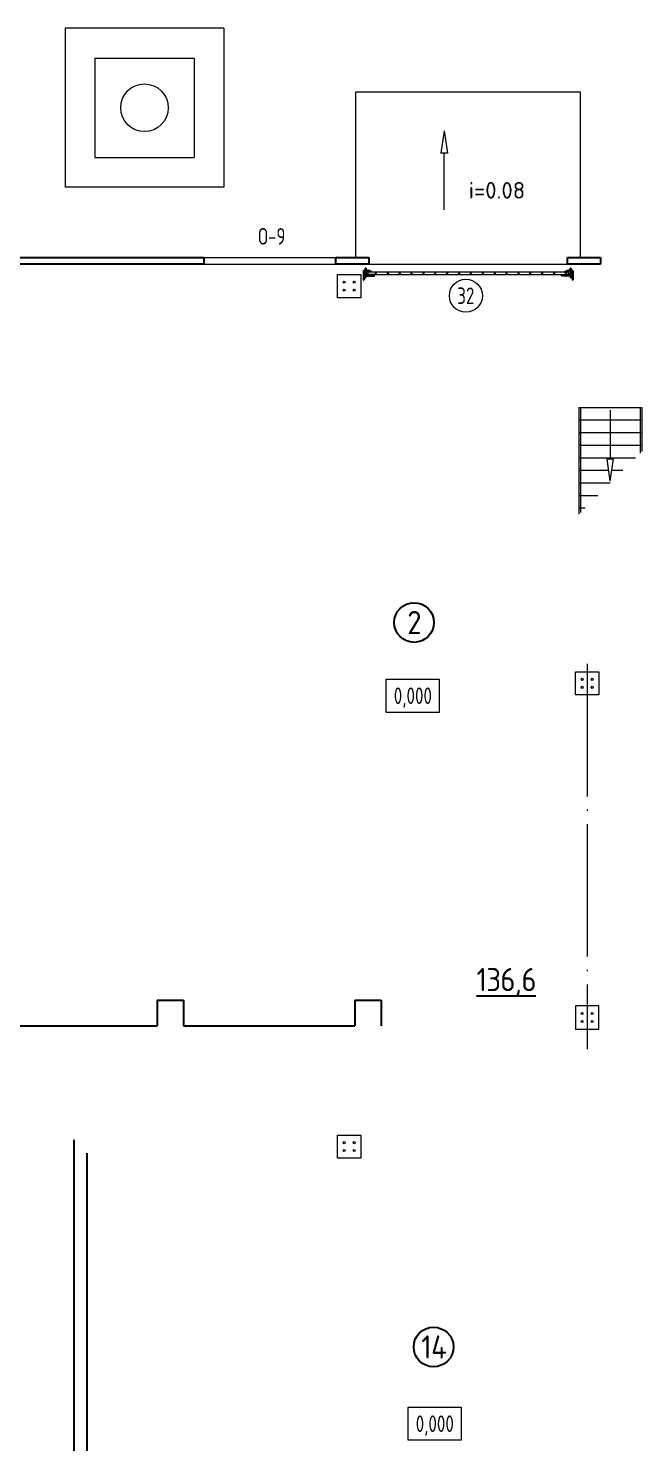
# Model space of a CAD drawing. Extents: x -965262 to 1142518, y -357520 to 71675.
# Drawn here: x -849919 to -840641, y -106463 to -85092 of the extents above; entities that cross this region are included whole.
import ezdxf

# ---------------------------------------------------------------- set-up
doc = ezdxf.new("R2010")
doc.units = 0
doc.header["$LTSCALE"] = 10
doc.linetypes.add('DOTE', pattern=[2.42, 2, -0.2, 0.02, -0.2])
doc.layers.get('0').update_dxf_attribs({"linetype": 'CONTINUOUS', "lineweight": 30})
doc.layers.add('DOTE', color=7, linetype='DOTE', lineweight=9)
doc.styles.add('GOST 2.304', font='isocpeur.ttf', dxfattribs={"width": 0.75, "height": 250})
doc.styles.add('GOST-2.304_Type-B', font='isocpeur.ttf', dxfattribs={"width": 0.9})
doc.styles.get("Standard").update_dxf_attribs({"font": 'isocpeur.ttf', "height": 300})

# ---------------------------------------------------------------- blocks, each defined once
blk = doc.blocks.new('anchor.bolt')
for p, q in [((-0.07, 0), (-0.07, -0.72)), ((0.07, 0), (0.07, -0.06)), ((-0.1, -0.04), (-0.07, -0.03)), ((-0.1, -0.04), (0.09, -0.06)), ((0.07, -0.07), (-0.1, -0.04)), ((-0.1, -0.11), (-0.07, -0.1)), ((-0.1, -0.11), (0.09, -0.13)), ((0.07, -0.14), (-0.1, -0.11)), ((-0.1, -0.18), (-0.07, -0.17)), ((-0.1, -0.18), (0.09, -0.2)), ((0.07, -0.21), (-0.1, -0.18)), ((-0.1, -0.25), (-0.07, -0.24)), ((-0.1, -0.25), (0.09, -0.27)), ((0.07, -0.28), (-0.1, -0.25)), ((-0.1, -0.32), (-0.07, -0.31)), ((-0.1, -0.32), (0.09, -0.34)), ((0.07, -0.35), (-0.1, -0.32)), ((-0.1, -0.39), (-0.07, -0.38)), ((-0.1, -0.39), (0.09, -0.41)), ((0.07, -0.42), (-0.1, -0.39)), ((-0.1, -0.46), (-0.07, -0.45)), ((-0.1, -0.46), (0.09, -0.48)), ((0.07, -0.49), (-0.1, -0.46)), ((-0.1, -0.53), (-0.07, -0.52)), ((-0.1, -0.53), (0.09, -0.55)), ((0.07, -0.56), (-0.1, -0.53)), ((-0.09, -0.6), (-0.07, -0.59)), ((-0.09, -0.6), (0.09, -0.62)), ((0.07, -0.63), (-0.09, -0.6)), ((-0.07, -0.72), (0, -0.8)), ((-0.04, -0.62), (-0.06, -0.63)), ((-0.06, -0.64), (-0.06, -0.63)), ((-0.06, -0.73), (-0.06, -0.64)), ((0, -0.79), (-0.06, -0.73)), ((-0.01, -0.63), (-0.04, -0.62)), ((-0.03, -0.63), (0, -0.79)), ((-0.03, -0.63), (0.01, -0.78)), ((-0.02, -0.63), (0.01, -0.77)), ((-0.01, -0.63), (0.02, -0.76)), ((0.03, -0.69), (-0.01, -0.63)), ((0, -0.64), (0.03, -0.75)), ((0, -0.8), (0.07, -0.72)), ((0, -0.79), (0.03, -0.74)), ((0.01, -0.66), (0.03, -0.74)), ((0.03, -0.74), (0.03, -0.69)), ((0.07, -0.06), (0.09, -0.06)), ((0.09, -0.06), (0.07, -0.07)), ((0.07, -0.07), (0.07, -0.13)), ((0.07, -0.13), (0.09, -0.13)), ((0.09, -0.13), (0.07, -0.14)), ((0.07, -0.14), (0.07, -0.2)), ((0.07, -0.2), (0.09, -0.2)), ((0.09, -0.2), (0.07, -0.21)), ((0.07, -0.21), (0.07, -0.27)), ((0.07, -0.27), (0.09, -0.27)), ((0.09, -0.27), (0.07, -0.28)), ((0.07, -0.28), (0.07, -0.34)), ((0.07, -0.33), (0.09, -0.34)), ((0.09, -0.34), (0.07, -0.35)), ((0.07, -0.35), (0.07, -0.41)), ((0.07, -0.4), (0.09, -0.41)), ((0.09, -0.41), (0.07, -0.42)), ((0.07, -0.42), (0.07, -0.48)), ((0.07, -0.47), (0.09, -0.48)), ((0.09, -0.48), (0.07, -0.49)), ((0.07, -0.49), (0.07, -0.55)), ((0.07, -0.55), (0.09, -0.55)), ((0.09, -0.55), (0.07, -0.56)), ((0.07, -0.56), (0.07, -0.62)), ((0.09, -0.62), (0.07, -0.63)), ((0.07, -0.62), (0.09, -0.62)), ((0.07, -0.63), (0.07, -0.72))]:
    blk.add_line(p, q)
blk.add_arc((0.16, -0.64), 0.222, 187.9982, 219.836)
blk = doc.blocks.new('Крепеж_ворот')
at = {"lineweight": 15}
h = blk.add_hatch(dxfattribs=at)
h.set_pattern_fill('ANSI31', color=256, scale=2, angle=180)
h.set_pattern_definition([(225, (746089.599, 74802.7244), (4.49013, -4.49013), [])])
h.paths.add_polyline_path([(746087, 74804), (746087, 74802), (746091, 74802), (746094, 74802), (746094, 74804)], flags=17)
h.paths.add_polyline_path([(746116, 74802, 0.165118), (746120, 74803), (746124, 74806, -0.301689), (746131, 74807), (746135, 74805, 0.130081), (746138, 74804), (746142, 74804), (746142, 74806), (746138, 74806, -0.130081), (746136, 74807), (746133, 74809, 0.301689), (746123, 74808), (746118, 74805, -0.165112), (746116, 74804), (746064, 74804, -0.414223), (746061, 74807), (746061, 74868), (746059, 74868), (746059, 74869), (746059, 74870), (746059, 74870), (746059, 74871), (746059, 74872), (746059, 74872), (746059, 74873), (746059, 74874), (746059, 74875), (746059, 74876), (746059, 74876), (746059, 74877), (746059, 74877), (746059, 74878), (746059, 74879), (746059, 74879), (746061, 74879), (746061, 74945), (746058, 74945), (746058, 74807, 0.41422), (746064, 74802)])
h = blk.add_hatch(dxfattribs=at)
h.set_pattern_fill('ANSI31', color=256, scale=2, angle=90)
h.set_pattern_definition([(135, (736343.8085, 75928.334), (-4.490128, -4.490128), [])])
edge = h.paths.add_edge_path()
edge.add_ellipse((746065, 74838), major_axis=(-1.67, 1.67), ratio=1, start_angle=45, end_angle=135, ccw=False)
edge.add_line((746063, 74838), (746063, 74868))
edge.add_line((746063, 74868), (746061, 74868))
edge.add_line((746061, 74868), (746061, 74838))
edge.add_ellipse((746065, 74838), major_axis=(-2.89, 2.89), ratio=1, start_angle=45, end_angle=135)
edge.add_line((746065, 74834), (746097, 74834))
edge.add_line((746097, 74834), (746097, 74836))
edge.add_line((746097, 74836), (746065, 74836))
edge = h.paths.add_edge_path()
edge.add_ellipse((746065, 74890), major_axis=(2.89, 2.89), ratio=1, start_angle=106, end_angle=135)
edge.add_line((746061, 74890), (746061, 74879))
edge.add_line((746061, 74879), (746063, 74879))
edge.add_line((746063, 74879), (746063, 74890))
edge.add_ellipse((746065, 74890), major_axis=(-1.67, 1.67), ratio=1, start_angle=16, end_angle=45, ccw=False)
edge.add_line((746063, 74891), (746070, 74904))
edge.add_ellipse((746079, 74899), major_axis=(7.45, 7.45), ratio=1, start_angle=-3, end_angle=106, ccw=False)
edge.add_line((746087, 74906), (746097, 74894))
edge.add_line((746097, 74894), (746099, 74895))
edge.add_line((746099, 74895), (746088, 74907))
edge.add_ellipse((746079, 74899), major_axis=(8.67, 8.67), ratio=1, start_angle=-3, end_angle=106)
edge.add_line((746068, 74905), (746062, 74892))
h = blk.add_hatch(color=256, dxfattribs=at)
h.dxf.hatch_style = 1
h.paths.add_polyline_path([(746146, 74809), (746143, 74810, 0.10613), (746142, 74810), (746136, 74809, -0.181324), (746135, 74810, 0.335683), (746120, 74809, -0.119126), (746119, 74809, 0.371631), (746118, 74808), (746118, 74808, 0.451909), (746119, 74807, 0.124341), (746121, 74808, -0.343618), (746134, 74808, 0.181324), (746137, 74808), (746143, 74808, -0.110452), (746143, 74808), (746147, 74807, -0.710497), (746147, 74805), (746143, 74804), (746136, 74804, -0.178994), (746133, 74805, 0.369834), (746130, 74805, -0.178993), (746127, 74804), (746122, 74804, 0.120709), (746122, 74804), (746120, 74803, -0.017147), (746119, 74802, 0.538795), (746120, 74802), (746127, 74802, 0.207608), (746131, 74804, -0.433918), (746132, 74804, 0.207608), (746135, 74802), (746143, 74802, 0.079707), (746143, 74802), (746148, 74804, 0.461502), (746149, 74807, -0.250825), (746149, 74808, -0.128039), (746173, 74816, 0.416657), (746174, 74816), (746174, 74817, 0.409849), (746173, 74817, 0.127248)])
for p, q in [((746058, 74807), (746058, 74945)), ((746058, 74945), (746061, 74945)), ((746059, 74879), (746063, 74879)), ((746059, 74868), (746059, 74879)), ((746059, 74868), (746063, 74868)), ((746061, 74879), (746061, 74945)), ((746061, 74879), (746061, 74890)), ((746061, 74807), (746061, 74868)), ((746061, 74838), (746061, 74868)), ((746068, 74905), (746062, 74892)), ((746070, 74904), (746063, 74891)), ((746063, 74838), (746063, 74890)), ((746064, 74883), (746063, 74883)), ((746064, 74865), (746063, 74865)), ((746064, 74883), (746064, 74874)), ((746067, 74880), (746064, 74883)), ((746064, 74875), (746064, 74873)), ((746064, 74874), (746064, 74865)), ((746067, 74868), (746064, 74865)), ((746064, 74804), (746116, 74804)), ((746064, 74802), (746116, 74802)), ((746097, 74836), (746065, 74836)), ((746097, 74834), (746065, 74834)), ((746067, 74880), (746067, 74875)), ((746067, 74873), (746067, 74868)), ((746079, 74806), (746102, 74806)), ((746079, 74806), (746079, 74804)), ((746079, 74804), (746102, 74804)), ((746082, 74814), (746081, 74813)), ((746081, 74813), (746081, 74806)), ((746099, 74814), (746082, 74814)), ((746086, 74813), (746086, 74806)), ((746087, 74906), (746097, 74894)), ((746088, 74907), (746099, 74895)), ((746095, 74813), (746095, 74806)), ((746097, 74894), (746099, 74895)), ((746097, 74834), (746097, 74836)), ((746099, 74814), (746100, 74813)), ((746100, 74813), (746100, 74806)), ((746102, 74806), (746102, 74804)), ((746118, 74805), (746123, 74808)), ((746120, 74803), (746124, 74806)), ((746135, 74805), (746131, 74807)), ((746136, 74807), (746133, 74809)), ((746142, 74806), (746138, 74806)), ((746138, 74804), (746142, 74804)), ((746142, 74806), (746142, 74804)), ((746142, 74804), (746142, 74806)), ((746143, 74804), (746147, 74805)), ((746143, 74802), (746148, 74804)), ((746174, 74817), (746174, 74816))]:
    blk.add_line(p, q)
for p, q in [((746061, 74879), (746061, 74881)), ((746061, 74834), (746061, 74868)), ((746063, 74883), (746063, 74874)), ((746063, 74874), (746063, 74865)), ((746073, 74842), (746073, 74905)), ((746073, 74896), (746077, 74892)), ((746073, 74851), (746077, 74855)), ((746074, 74886), (746074, 74861)), ((746074, 74880), (746076, 74880)), ((746074, 74867), (746076, 74867)), ((746076, 74886), (746076, 74883)), ((746076, 74883), (746076, 74886)), ((746076, 74886), (746077, 74886)), ((746076, 74864), (746076, 74883)), ((746077, 74873), (746076, 74880)), ((746076, 74880), (746076, 74867)), ((746077, 74873), (746076, 74867)), ((746076, 74864), (746076, 74861)), ((746076, 74864), (746076, 74861)), ((746076, 74861), (746077, 74861)), ((746077, 74886), (746077, 74892)), ((746077, 74861), (746077, 74855)), ((746081, 74898), (746081, 74886)), ((746081, 74849), (746081, 74861)), ((746087, 74898), (746082, 74898)), ((746082, 74886), (746087, 74886)), ((746082, 74861), (746087, 74861)), ((746087, 74849), (746082, 74849)), ((746087, 74899), (746087, 74898)), ((746087, 74886), (746087, 74898)), ((746087, 74886), (746098, 74886)), ((746087, 74849), (746087, 74861)), ((746087, 74861), (746098, 74861)), ((746087, 74847), (746087, 74849)), ((746099, 74885), (746099, 74883)), ((746099, 74883), (746099, 74864)), ((746099, 74882), (746100, 74882)), ((746099, 74865), (746100, 74865)), ((746099, 74862), (746099, 74864)), ((746100, 74861), (746100, 74886)), ((746100, 74886), (746110, 74886)), ((746100, 74861), (746110, 74861)), ((746110, 74861), (746110, 74886)), ((746110, 74881), (746225, 74881)), ((746110, 74865), (746212, 74865)), ((746114, 74877), (746225, 74877)), ((746250, 74859), (746250, 74863))]:
    blk.add_line(p, q, dxfattribs=at)
at = {"lineweight": 15, "ltscale": 0.5}
for p, q in [((746076, 74886), (746074, 74886)), ((746076, 74861), (746074, 74861))]:
    blk.add_line(p, q, dxfattribs=at)
at = {"lineweight": 15, "extrusion": (-1.7375e-14, 1, 0)}
for p, q in [((746113, 74884), (746225, 74884)), ((746113, 74863), (746113, 74884)), ((746113, 74863), (746136, 74863)), ((746117, 74857), (746117, 74829)), ((746117, 74826), (746119, 74823)), ((746119, 74823), (746123, 74825)), ((746121, 74857), (746121, 74829)), ((746123, 74825), (746121, 74828)), ((746123, 74863), (746123, 74863)), ((746250, 74863), (746123, 74863)), ((746250, 74859), (746123, 74859)), ((746124, 74840), (746124, 74849)), ((746136, 74882), (746157, 74882)), ((746136, 74863), (746136, 74882)), ((746157, 74882), (746157, 74863)), ((746157, 74863), (746212, 74863))]:
    blk.add_line(p, q, dxfattribs=at)
at = {"lineweight": 15, "ltscale": 0.5, "extrusion": (-1.7375e-14, 1, 0)}
for p, q in [((746113, 74880), (746225, 74880)), ((746136, 74866), (746113, 74866)), ((746115, 74871), (746120, 74871)), ((746121, 74857), (746117, 74857)), ((746117, 74852), (746117, 74854)), ((746121, 74840), (746117, 74840)), ((746117, 74837), (746117, 74835)), ((746121, 74829), (746117, 74829)), ((746120, 74839), (746120, 74850)), ((746124, 74848), (746120, 74848)), ((746124, 74841), (746120, 74841)), ((746123, 74869), (746123, 74863)), ((746123, 74863), (746123, 74859)), ((746140, 74863), (746140, 74859)), ((746153, 74863), (746153, 74859)), ((746212, 74866), (746157, 74866)), ((746173, 74863), (746173, 74859))]:
    blk.add_line(p, q, dxfattribs=at)
at = {"lineweight": 15, "extrusion": (-2.77556e-16, -1, 0)}
for p, q in [((746225, 74866), (746114, 74866)), ((746128, 74866), (746128, 74863)), ((746138, 74866), (746138, 74863)), ((746164, 74866), (746164, 74863)), ((746174, 74866), (746174, 74863)), ((746201, 74866), (746201, 74863)), ((746210, 74866), (746210, 74863)), ((746225, 74884), (746225, 74863))]:
    blk.add_line(p, q, dxfattribs=at)
at = {"extrusion": (-1, -4.26669e-14, 0)}
for p, q in [((746118, 74808), (746118, 74808)), ((746136, 74809), (746142, 74810)), ((746143, 74808), (746137, 74808)), ((746143, 74810), (746146, 74809)), ((746147, 74807), (746143, 74808))]:
    blk.add_line(p, q, dxfattribs=at)
at = {"extrusion": (-1, -4.2422e-14, 1.22461e-16)}
for p, q in [((746119, 74803), (746122, 74804)), ((746127, 74802), (746120, 74802)), ((746122, 74804), (746127, 74804)), ((746143, 74802), (746135, 74802)), ((746136, 74804), (746143, 74804))]:
    blk.add_line(p, q, dxfattribs=at)
for centre, radius, start, end in [((746064, 74807), 5.62, 180, 270), ((746064, 74807), 3.11, 180, 270), ((746082, 74804), 10.4, 68.2753, 87.8782), ((746091, 74798), 16.2, 73.306, 107.292), ((746099, 74804), 10.4, 92.1218, 111.7247), ((746116, 74807), 3.11, 270, 307.5043), ((746116, 74807), 5.62, 270, 307.5043), ((746119, 74808), 0.586, 91.7247, 173.2711), ((746119, 74807), 0.586, 173.2711, 270.547), ((746118, 74812), 3.52, 271.7247, 298.8983), ((746118, 74812), 5.21, 270.547, 298.8983), ((746128, 74799), 12.4, 54.8903, 129.1143), ((746128, 74799), 10.7, 54.8903, 130.7448), ((746128, 74801), 8.97, 60.3534, 127.5043), ((746128, 74801), 8.97, 60.3534, 127.5043), ((746128, 74801), 8.97, 60.3534, 127.5043), ((746128, 74801), 6.46, 60.3534, 127.5043), ((746136, 74811), 3.54, 234.8903, 276), ((746136, 74811), 1.86, 234.8903, 276), ((746138, 74810), 5.62, 240.3534, 270), ((746138, 74810), 3.11, 240.3534, 270), ((746143, 74810), 0.292, 71.7675, 96), ((746143, 74808), 0.292, 70.7873, 96), ((746176, 74761), 56.8, 93.2805, 122.2878), ((746147, 74806), 0.562, 289.2127, 70.7873), ((746147, 74806), 2.25, 288.2291, 27.3228), ((746176, 74765), 50.3, 93.6593, 122.8448), ((746150, 74807), 0.586, 151, 207.3228), ((746173, 74817), 0.6, 4.1357, 93.2805), ((746173, 74816), 0.6, 273.6593, 4.1357)]:
    blk.add_arc(centre, radius, start, end)
at = {"lineweight": 15}
for centre, radius, start, end in [((746079, 74899), 8.28, 0, 136.0097), ((746079, 74847), 8.28, 223.9903, 0), ((746077, 74883), 0.956, 180, 270), ((746077, 74883), 0.75, 180, 270), ((746077, 74864), 0.956, 90, 180), ((746077, 74864), 0.75, 90, 180), ((746076, 74892), 0.375, 0, 45), ((746076, 74855), 0.375, 315, 0), ((746082, 74898), 0.375, 91, 180), ((746082, 74886), 0.75, 180, 270), ((746082, 74861), 0.75, 90, 180), ((746082, 74849), 0.375, 180, 269), ((746098, 74885), 0.375, 0, 90), ((746098, 74862), 0.375, 270, 0), ((746123, 74857), 5.92, 90, 180), ((746123, 74829), 5.92, 180, 199.6464), ((746123, 74857), 1.87, 90, 180), ((746129, 74855), 8.15, 194.9986, 233.9214), ((746129, 74833), 8.15, 126.0786, 165.0014), ((746123, 74829), 1.87, 180, 185.5313)]:
    blk.add_arc(centre, radius, start, end, dxfattribs=at)
at = {"lineweight": 15, "ltscale": 0.5}
for centre, radius, start, end in [((746119, 74852), 2.25, 195, 270), ((746119, 74836), 2.25, 90, 165), ((746119, 74850), 0.375, 0, 90), ((746119, 74839), 0.375, 270, 0)]:
    blk.add_arc(centre, radius, start, end, dxfattribs=at)
at = {"extrusion": (-1.22461e-16, -5.20252e-30, -1)}
for centre, radius, start, end in [((-746120, 74802), 0.187, 270, 62.4687), ((-746122, 74803), 0.586, 62.4687, 90), ((-746127, 74809), 4.69, 229.4077, 270), ((-746127, 74807), 4.69, 223.0863, 270), ((-746131, 74803), 2.32, 49.4077, 130.5923), ((-746131, 74803), 0.637, 43.0863, 136.9137), ((-746135, 74807), 4.69, 270, 316.9137), ((-746136, 74809), 4.69, 270, 310.5923), ((-746143, 74804), 0.292, 250.7873, 270), ((-746143, 74802), 0.292, 251.7709, 270)]:
    blk.add_arc(centre, radius, start, end, dxfattribs=at)
at = {"extrusion": (0, 0, -1)}
for centre, major_axis, start_param, end_param in [((746065, 74890), (2.89, 2.89), 3.926991, 4.433136), ((746065, 74838), (-2.89, 2.89), 3.926991, 5.497787), ((746065, 74890), (-1.67, 1.67), 5.497787, 6.003933), ((746065, 74838), (-1.67, 1.67), 3.926991, 5.497787), ((746079, 74899), (8.67, 8.67), 4.433136, 6.335545), ((746079, 74899), (7.45, 7.45), 4.433136, 6.335545)]:
    blk.add_ellipse(centre, major_axis=major_axis, ratio=1, start_param=start_param, end_param=end_param, dxfattribs=at)
for points in [[(746067, 74875), (746066, 74875), (746064, 74875)], [(746064, 74873), (746066, 74873), (746067, 74873)]]:
    blk.add_rational_spline(points, [1, 1.01284142743, 1], degree=2)
at = {"lineweight": 15, "ltscale": 0.5}
for points, knots in [([(746115, 74871), (746115, 74871), (746114, 74871), (746114, 74871), (746114, 74872), (746113, 74872), (746113, 74872), (746113, 74873), (746113, 74873), (746113, 74873)], [0.37141352, 0.37141352, 0.37141352, 0.37141352, 0.39402571, 0.39402571, 0.41663789, 0.41663789, 0.43959523, 0.43959523, 0.46255257, 0.46255257, 0.46255257, 0.46255257]), ([(746123, 74869), (746123, 74869), (746123, 74869), (746122, 74870), (746122, 74870), (746122, 74871), (746122, 74871), (746121, 74871), (746121, 74871), (746120, 74871)], [0.28027447, 0.28027447, 0.28027447, 0.28027447, 0.30323181, 0.30323181, 0.32618916, 0.32618916, 0.34880134, 0.34880134, 0.37141352, 0.37141352, 0.37141352, 0.37141352])]:
    blk.add_open_spline(points, degree=3, knots=knots, dxfattribs=at)
at = {"lineweight": 15}
for points in [[(746117, 74827), (746117, 74827), (746117, 74826), (746117, 74826)], [(746121, 74828), (746121, 74828), (746121, 74828), (746121, 74829)]]:
    blk.add_open_spline(points, degree=3, dxfattribs=at)
at = {"xscale": -50.80000000000001, "yscale": 50.80000000000001, "zscale": 50.80000000000001}
blk.add_blockref('anchor.bolt', (746091, 74804), dxfattribs=at)

msp = doc.modelspace()

# ---------------------------------------------------------------- hatches: boundary and pattern name
at = {"lineweight": 15}
h = msp.add_hatch(dxfattribs=at)
h.set_pattern_fill('ANSI37', color=256, scale=40, angle=270)
h.set_pattern_definition([(315, (-844481.7, -88789.91), (89.8026, 89.8026), []), (45, (-844481.7, -88789.91), (-89.8026, 89.8026), [])])
h.paths.add_polyline_path([(-844382.5, -88769.8), (-844782.5, -88769.8), (-844782.5, -88809.8), (-844382.5, -88809.8)])
h.paths.add_polyline_path([(-844382.5, -88809.8), (-841749.8, -88809.8), (-841749.8, -88769.8), (-844382.5, -88769.8)])

# ---------------------------------------------------------------- linework, layer by layer
at = {"lineweight": 15, "ltscale": 100}
for p, q in [((-849361.2, -85092.3, 1808.5), (-849361.2, -87492.3, 1808.5)), ((-846961.2, -85092.3, 1808.5), (-846961.2, -87492.3, 1808.5)), ((-848911.2, -85542.3, 1808.5), (-848911.2, -87042.3, 1808.5)), ((-848911.2, -85542.3, 1808.5), (-847411.2, -85542.3, 1808.5)), ((-847411.2, -85542.3, 1808.5), (-847411.2, -87042.3, 1808.5)), ((-848911.2, -87042.3, 1808.5), (-847411.2, -87042.3, 1808.5)), ((-841591.2, -90819.9, 1808.5), (-841591.2, -92434.9, 1808.5)), ((-840641.2, -90819.9, 1808.5), (-840641.2, -91484.9, 1808.5))]:
    msp.add_line(p, q, dxfattribs=at)
at = {"lineweight": 15, "ltscale": 200}
for p, q in [((-846961.2, -85092.3, 1808.5), (-849361.2, -85092.3, 1808.5)), ((-846961.2, -87492.3, 1808.5), (-849361.2, -87492.3, 1808.5)), ((-841591.2, -90819.9, 1808.5), (-840641.2, -90819.9, 1808.5)), ((-841591.2, -91009.9, 1808.5), (-840641.2, -91009.9, 1808.5)), ((-841591.2, -91199.9, 1808.5), (-840641.2, -91199.9, 1808.5)), ((-841591.2, -91389.9, 1808.5), (-840641.2, -91389.9, 1808.5)), ((-841591.2, -91579.9, 1808.5), (-840736.2, -91579.9, 1808.5)), ((-841591.2, -91769.9, 1808.5), (-841140.2, -91769.9, 1808.5)), ((-841092.1, -91769.9, 1808.5), (-840926.2, -91769.9, 1808.5)), ((-841591.2, -91959.9, 1808.5), (-841116.2, -91959.9, 1808.5)), ((-841591.2, -92149.9, 1808.5), (-841306.2, -92149.9, 1808.5)), ((-841591.2, -92339.9, 1808.5), (-841496.2, -92339.9, 1808.5))]:
    msp.add_line(p, q, dxfattribs=at)
at = {"lineweight": 15}
for p, q in [((-844966.2, -88553.9, 1808.5), (-844966.2, -86053.9, 1808.5)), ((-844966.2, -86053.9, 1808.5), (-841566.2, -86053.9, 1808.5)), ((-841566.2, -88553.9), (-841566.2, -86053.9)), ((-843629.1, -86642.2, 1808.5), (-843678.1, -86981.5, 1808.5)), ((-843629.1, -86642.2, 1808.5), (-843580.1, -86981.5, 1808.5)), ((-843580.1, -86981.5, 1808.5), (-843678.1, -86981.5, 1808.5)), ((-843629.1, -87835.1, 1808.5), (-843629.1, -86981.5, 1808.5)), ((-844766.2, -88653.9), (-841765.7, -88653.9)), ((-845241.2, -89163.9, -1451.3), (-845241.2, -88813.9, -1451.3)), ((-845241.2, -88813.9, -1451.3), (-844891.2, -88813.9, -1451.3)), ((-844891.2, -88813.9, -1451.3), (-844891.2, -89163.9, -1451.3)), ((-844782.5, -88769.8, 1808.5), (-841749.8, -88769.8, 1808.5)), ((-844782.5, -88769.8, 1808.5), (-844782.5, -88809.8, 1808.5)), ((-844782.5, -88809.8, 1808.5), (-841749.8, -88809.8, 1808.5)), ((-841749.8, -88769.8, 1808.5), (-841749.8, -88809.8, 1808.5)), ((-844891.2, -89163.9, -1451.3), (-845241.2, -89163.9, -1451.3)), ((-841116.2, -90860, 1808.5), (-841116.2, -91597.2, 1808.5)), ((-841116.2, -91936.5, 1808.5), (-841165.2, -91597.2, 1808.5)), ((-841165.2, -91597.2, 1808.5), (-841067.2, -91597.2, 1808.5)), ((-841116.2, -91936.5, 1808.5), (-841067.2, -91597.2, 1808.5)), ((-841641.2, -95163.9), (-841641.2, -94813.9)), ((-841641.2, -94813.9), (-841291.2, -94813.9)), ((-841291.2, -94813.9), (-841291.2, -95163.9)), ((-844504.2, -94927.5, -4711.1), (-843704.2, -94927.5, -4711.1)), ((-844504.2, -95427.5, -4711.1), (-844504.2, -94927.5, -4711.1)), ((-843704.2, -94927.5, -4711.1), (-843704.2, -95427.5, -4711.1)), ((-841291.2, -95163.9), (-841641.2, -95163.9)), ((-843704.2, -95427.5, -4711.1), (-844504.2, -95427.5, -4711.1)), ((-841641.2, -99863.9), (-841641.2, -100213.9)), ((-841291.2, -99863.9), (-841641.2, -99863.9)), ((-841291.2, -100213.9), (-841291.2, -99863.9)), ((-841641.2, -100213.9), (-841291.2, -100213.9)), ((-845241.2, -102163.9, -1451.3), (-845241.2, -101813.9, -1451.3)), ((-845241.2, -101813.9, -1451.3), (-844891.2, -101813.9, -1451.3)), ((-844891.2, -101813.9, -1451.3), (-844891.2, -102163.9, -1451.3)), ((-844891.2, -102163.9, -1451.3), (-845241.2, -102163.9, -1451.3)), ((-844172.8, -105926.4, 1808.5), (-843372.8, -105926.4, 1808.5)), ((-844172.8, -106426.4, 1808.5), (-844172.8, -105926.4, 1808.5)), ((-843372.8, -105926.4, 1808.5), (-843372.8, -106426.4, 1808.5)), ((-843372.8, -106426.4, 1808.5), (-844172.8, -106426.4, 1808.5))]:
    msp.add_line(p, q, dxfattribs=at)
at = {"color": 6, "extrusion": (0, 0, -1)}
for p, q in [((-851501.2, -88553.9), (-847265.7, -88553.9, -3259.8)), ((-847265.7, -88653.9, -3259.8), (-851501.2, -88653.9)), ((-847265.7, -88553.9, -3259.8), (-847265.7, -88653.9, -3259.8)), ((-845265.7, -88553.9, -3259.8), (-844766.2, -88553.9, -3259.8)), ((-845265.7, -88653.9, -3259.8), (-845265.7, -88553.9, -3259.8)), ((-844766.2, -88653.9), (-845265.7, -88653.9, -3259.8)), ((-844766.2, -88553.9, -3259.8), (-844766.2, -88653.9)), ((-841765.7, -88553.9), (-841265.7, -88553.9, -3259.8)), ((-841765.7, -88653.9), (-841765.7, -88553.9)), ((-841265.7, -88653.9, -3259.8), (-841765.7, -88653.9)), ((-841265.7, -88553.9, -3259.8), (-841265.7, -88653.9, -3259.8))]:
    msp.add_line(p, q, dxfattribs=at)
at = {"color": 6, "lineweight": 15}
for p, q in [((-847265.7, -88553.9, -3259.8), (-845265.7, -88553.9, -3259.8)), ((-847265.7, -88653.9, -3259.8), (-845265.7, -88653.9, -3259.8))]:
    msp.add_line(p, q, dxfattribs=at)
at = {"lineweight": 15, "ltscale": 250}
for p, q in [((-841566.2, -90819.9, 1808.5), (-841566.2, -92409.9, 1808.5)), ((-840666.2, -90819.9, 1808.5), (-840666.2, -91509.9, 1808.5))]:
    msp.add_line(p, q, dxfattribs=at)
at = {"color": 4, "extrusion": (0, 0, -1)}
for p, q in [((-847971.2, -99773.9), (-847971.2, -100163.9)), ((-847971.2, -99773.9), (-847571.2, -99773.9)), ((-847571.2, -99773.9), (-847571.2, -100163.9)), ((-844981.2, -99773.9), (-844981.2, -100163.9)), ((-844981.2, -99773.9), (-844581.2, -99773.9)), ((-844581.2, -99773.9), (-844581.2, -100163.9)), ((-850741.2, -100163.9), (-847971.2, -100163.9)), ((-847571.2, -100163.9), (-844981.2, -100163.9)), ((-849231.7, -101888.9), (-849231.7, -108108.9)), ((-849031.7, -102088.9), (-849031.7, -108308.9))]:
    msp.add_line(p, q, dxfattribs=at)
at = {"lineweight": 15, "ltscale": 100}
msp.add_circle((-848161.2, -86292.3, 1808.5), 360, dxfattribs=at)
at = {"lineweight": 15}
for centre, radius in [((-843300.9, -89133, -4711.1), 250), ((-845141.2, -88928.9, -1451.3), 16), ((-845141.2, -89048.9, -1451.3), 16), ((-844991.2, -88928.9, -1451.3), 16), ((-844991.2, -89048.9, -1451.3), 16), ((-841541.2, -94928.9), 16), ((-841541.2, -95048.9), 16), ((-841391.2, -94928.9), 16), ((-841391.2, -95048.9), 16), ((-841541.2, -99978.9), 16), ((-841391.2, -99978.9), 16), ((-841541.2, -100098.9), 16), ((-841391.2, -100098.9), 16), ((-845141.2, -101928.9, -1451.3), 16), ((-844991.2, -101928.9, -1451.3), 16), ((-845141.2, -102048.9, -1451.3), 16), ((-844991.2, -102048.9, -1451.3), 16)]:
    msp.add_circle(centre, radius, dxfattribs=at)
for centre in [(-844084.3, -94070.6, -4711.1), (-843788.8, -105016.4, -4711.1)]:
    msp.add_circle(centre, 300)
for points in [[(-844842.3, -88825.1, -4711.1), (-844840.5, -88825.1, -4711.1), (-844839.2, -88825.1, -4711.1)], [(-844839.2, -88827.4, -4711.1), (-844840.5, -88827.4, -4711.1), (-844842.3, -88827.4, -4711.1)]]:
    msp.add_rational_spline(points, [1, 1.01284142743, 1], degree=2)
at = {"color": 6}
for points in [[(-844842.3, -88825.1, -4711.1), (-844840.5, -88825.1, -4711.1), (-844839.2, -88825.1, -4711.1)], [(-844842.3, -88825.1, -4711.1), (-844840.5, -88825.1, -4711.1), (-844839.2, -88825.1, -4711.1)], [(-844839.2, -88827.4, -4711.1), (-844840.5, -88827.4, -4711.1), (-844842.3, -88827.4, -4711.1)], [(-844839.2, -88827.4, -4711.1), (-844840.5, -88827.4, -4711.1), (-844842.3, -88827.4, -4711.1)]]:
    msp.add_rational_spline(points, [1, 1.01284142743, 1], degree=2, dxfattribs=at)
at = {"layer": 'DOTE', "ltscale": 100, "extrusion": (0, -1, 0)}
msp.add_line((-841466.2, -94697.1, -1451.3), (-841466.2, -100517.2, -1451.3), dxfattribs=at)

# ---------------------------------------------------------------- block references
at = {"xscale": -1, "rotation": 180}
msp.add_blockref('Крепеж_ворот', (-1590906.4, -13952.3, 1808.5), dxfattribs=at)
at = {"rotation": 180}
msp.add_blockref('Крепеж_ворот', (-95625.9, -13952.3, 1808.5), dxfattribs=at)

# ---------------------------------------------------------------- texts
at = {"color": 5, "width": 0.75}
msp.add_text('О-9', height=250, dxfattribs=at).set_placement((-846441.3, -88360.3, 11766.4))
at = {"color": 4, "lineweight": 15, "width": 0.75}
msp.add_text('32', height=250, dxfattribs=at).set_placement((-843431.8, -89258.7, -4711.1))
at = {"style": 'GOST 2.304', "width": 0.75}
for p in [(-844391.4, -95301.5, -4711.1), (-844060, -106300.4, 1808.5)]:
    msp.add_text('0,000', height=250, dxfattribs=at).set_placement(p)
at = {"insert": (-842830.7, -87540.1, -4711.1), "char_height": 250, "attachment_point": 5, "style": 'GOST 2.304'}
msp.add_mtext_dynamic_manual_height_columns('{\\W1;i=0.08}', width=1617.618, gutter_width=1500, heights=[0], dxfattribs=at)
at = {"char_height": 350, "attachment_point": 5, "style": 'GOST-2.304_Type-B'}
for s, insert, width in [('{\\fISOCPEUR|b0|i0|c0|p34;\\T0.95;2}', (-844084.3, -94070.6), 800), ('{\\fISOCPEUR|b0|i0|c0|p34;\\T0.95;\\L136,6}', (-842691.7, -99506), 2000), ('{\\fISOCPEUR|b0|i0|c0|p34;\\T0.95;14}', (-843788.8, -105016.4), 800)]:
    msp.add_mtext(s, dxfattribs=dict(at, insert=insert, width=width))

doc.saveas('drawing.dxf')
